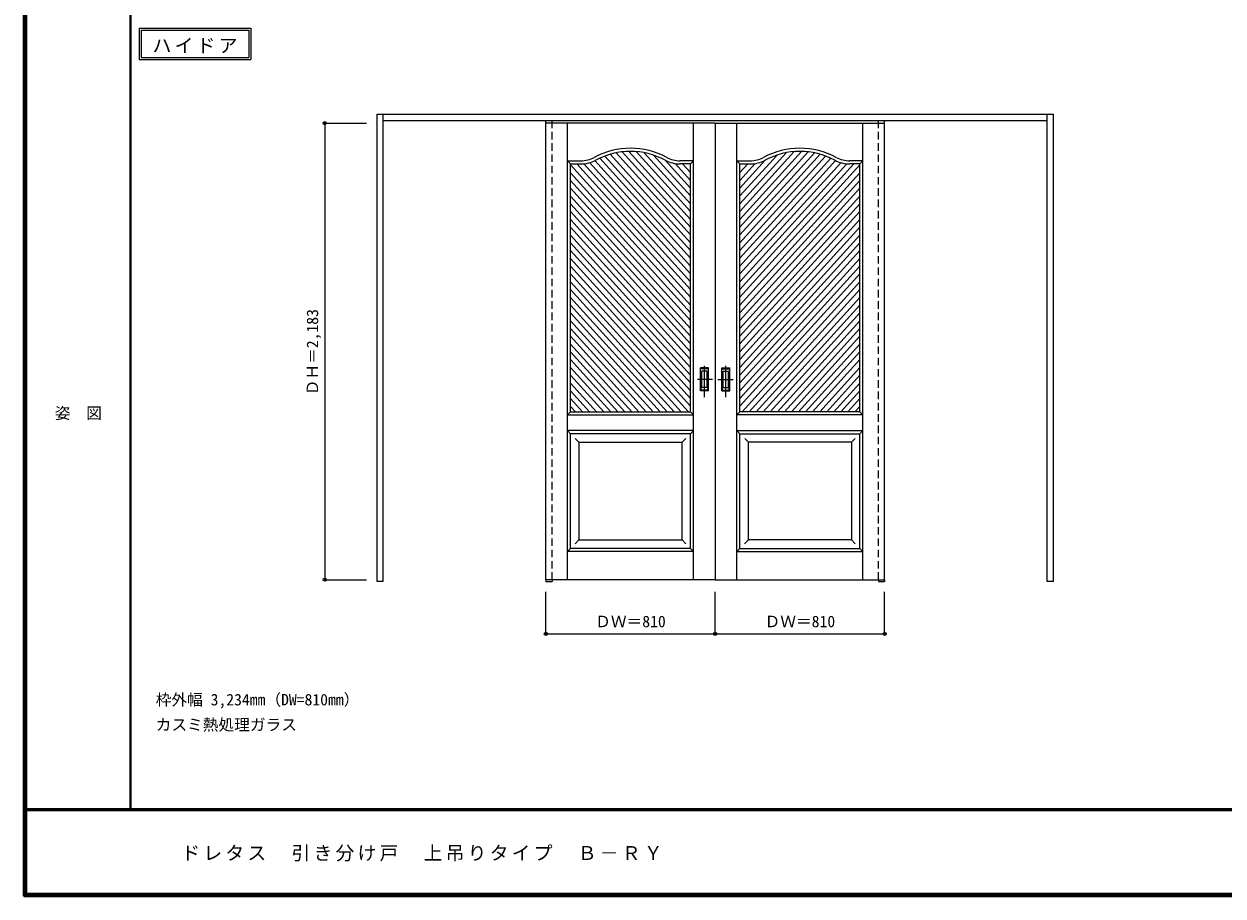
# Model space of a CAD drawing. Units: millimetres, scale not verified. Extents: x -6000 to 5700, y -4307 to 4175.
# Drawn here: x -6000 to -267, y -4205 to -36 of the extents above; entities that cross this region are included whole.
import ezdxf
from ezdxf.enums import TextEntityAlignment as Align

# ---------------------------------------------------------------- set-up
doc = ezdxf.new("R2010")
doc.units = ezdxf.units.MM
doc.header["$LTSCALE"] = 30
doc.header["$PDMODE"] = 32
doc.header["$PDSIZE"] = 15
doc.linetypes.add('CHAIN1', pattern=[8, 5, -1, 1, -1])
doc.linetypes.add('DASHED1', pattern=[1.8, 1.2, -0.6])
for name, color, linetype, lineweight in [('0-2_扉', 7, 'Continuous', 18), ('0-4_枠', 3, 'Continuous', 25), ('0-6_引手', 7, 'Continuous', 18), ('0-A_文字', 7, 'Continuous', 18), ('0-B_寸法', 7, 'Continuous', 9), ('0-C_ハッチ', 4, 'Continuous', 9), ('F-1_枠', 6, 'Continuous', 40), ('F-A_文字', 7, 'Continuous', 18)]:
    doc.layers.add(name, color=color, linetype=linetype, lineweight=lineweight)
doc.styles.add('ＭＳ ゴシック', font='')
doc.styles.get('ＭＳ ゴシック').set_extended_font_data('MS Gothic')

msp = doc.modelspace()

# ---------------------------------------------------------------- linework, layer by layer
at = {"layer": '0-2_扉'}
for p, q in [((-2695, -509.75), (-3505, -509.75)), ((-3401.5, -2692.75), (-3401.5, -509.75)), ((-2798.5, -2692.75), (-2798.5, -509.75)), ((-2695, -509.75), (-2695, -2692.75)), ((-2695, -509.75), (-1885, -509.75)), ((-2695, -509.75), (-2695, -2692.75)), ((-2591.5, -2692.75), (-2591.5, -509.75)), ((-1988.5, -2692.75), (-1988.5, -509.75)), ((-3386.5, -704.75), (-3401.5, -689.75)), ((-3401.5, -689.75), (-3337.49, -689.75)), ((-3386.5, -704.75), (-3337.49, -704.75)), ((-3386.5, -1889.75), (-3386.5, -704.75)), ((-2798.5, -689.75), (-2862.51, -689.75)), ((-2813.5, -704.75), (-2862.51, -704.75)), ((-2813.5, -704.75), (-2798.5, -689.75)), ((-2813.5, -1889.75), (-2813.5, -704.75)), ((-2576.5, -704.75), (-2591.5, -689.75)), ((-2591.5, -689.75), (-2527.49, -689.75)), ((-2576.5, -704.75), (-2527.49, -704.75)), ((-2576.5, -1889.75), (-2576.5, -704.75)), ((-1988.5, -689.75), (-2052.51, -689.75)), ((-2003.5, -704.75), (-2052.51, -704.75)), ((-2003.5, -704.75), (-1988.5, -689.75)), ((-2003.5, -1889.75), (-2003.5, -704.75)), ((-2813.69, -827.75), (-2813.5, -827.75)), ((-2576.31, -827.75), (-2576.5, -827.75)), ((-3386.5, -1889.75), (-3401.5, -1904.75)), ((-3386.5, -1889.75), (-2813.5, -1889.75)), ((-2798.5, -1904.75), (-2813.5, -1889.75)), ((-2591.5, -1904.75), (-2576.5, -1889.75)), ((-2003.5, -1889.75), (-2576.5, -1889.75)), ((-2003.5, -1889.75), (-1988.5, -1904.75)), ((-3401.5, -1904.75), (-2798.5, -1904.75)), ((-1988.5, -1904.75), (-2591.5, -1904.75)), ((-3386.5, -1994.75), (-3401.5, -1979.75)), ((-2798.5, -1979.75), (-3401.5, -1979.75)), ((-3386.5, -2542.75), (-3386.5, -1994.75)), ((-2813.5, -1994.75), (-3386.5, -1994.75)), ((-2798.5, -1979.75), (-2813.5, -1994.75)), ((-2813.5, -2542.75), (-2813.5, -1994.75)), ((-2591.5, -1979.75), (-2576.5, -1994.75)), ((-2591.5, -1979.75), (-1988.5, -1979.75)), ((-2576.5, -2542.75), (-2576.5, -1994.75)), ((-2576.5, -1994.75), (-2003.5, -1994.75)), ((-2003.5, -1994.75), (-1988.5, -1979.75)), ((-2003.5, -2542.75), (-2003.5, -1994.75)), ((-3346.5, -2034.75), (-3364.18, -2017.07)), ((-3346.5, -2034.75), (-3346.5, -2502.75)), ((-3346.5, -2034.75), (-2853.5, -2034.75)), ((-2853.54, -2034.75), (-2835.86, -2017.07)), ((-2853.5, -2502.75), (-2853.5, -2034.75)), ((-2536.46, -2034.75), (-2554.14, -2017.07)), ((-2536.5, -2502.75), (-2536.5, -2034.75)), ((-2043.5, -2034.75), (-2536.5, -2034.75)), ((-2043.5, -2034.75), (-2025.82, -2017.07)), ((-2043.5, -2034.75), (-2043.5, -2502.75)), ((-3346.5, -2502.75), (-3364.18, -2520.43)), ((-3346.5, -2502.75), (-2853.5, -2502.75)), ((-2853.5, -2502.75), (-2853.5, -2501.32)), ((-2853.5, -2502.75), (-2835.82, -2520.43)), ((-2536.5, -2502.75), (-2554.18, -2520.43)), ((-2536.5, -2502.75), (-2536.5, -2501.32)), ((-2043.5, -2502.75), (-2536.5, -2502.75)), ((-2043.5, -2502.75), (-2025.82, -2520.43)), ((-3386.5, -2542.75), (-3401.5, -2557.75)), ((-2798.5, -2557.75), (-3401.5, -2557.75)), ((-2813.5, -2542.75), (-3386.5, -2542.75)), ((-2813.5, -2542.75), (-2798.5, -2557.75)), ((-2576.5, -2542.75), (-2591.5, -2557.75)), ((-2591.5, -2557.75), (-1988.5, -2557.75)), ((-2576.5, -2542.75), (-2003.5, -2542.75)), ((-2003.5, -2542.75), (-1988.5, -2557.75))]:
    msp.add_line(p, q, dxfattribs=at)
for points in [[(-2695, -2692.75), (-3505, -2692.75), (-3505, -509.75)], [(-2695, -2692.75), (-1885, -2692.75), (-1885, -509.75)]]:
    msp.add_lwpolyline(points, dxfattribs=at)
for centre, radius, start, end in [((-3100, -994.75), 365, 61.6423, 118.3577), ((-2290, -994.75), 365, 61.6423, 118.3577), ((-3337.49, -554.75), 135, 270, 298.3577), ((-3337.49, -554.75), 150, 270, 298.3577), ((-3100, -994.75), 350, 61.6423, 118.3577), ((-2862.51, -554.75), 150, 241.6423, 270), ((-2862.51, -554.75), 135, 241.6423, 270), ((-2527.49, -554.75), 135, 270, 298.3577), ((-2527.49, -554.75), 150, 270, 298.3577), ((-2290, -994.75), 350, 61.6423, 118.3577), ((-2052.51, -554.75), 150, 241.6423, 270), ((-2052.51, -554.75), 135, 241.6423, 270)]:
    msp.add_arc(centre, radius, start, end, dxfattribs=at)
at = {"layer": '0-4_枠'}
for p, q in [((-4312, -2701.25), (-4312, -466.25)), ((-4312, -466.25), (-1078, -466.25)), ((-4282, -2701.25), (-4282, -466.25)), ((-4282, -496.25), (-1108, -496.25)), ((-1108, -2701.25), (-1108, -466.25)), ((-1078, -2701.25), (-1078, -466.25)), ((-3505, -2692.75), (-3505, -2701.25)), ((-3475, -2692.75), (-3475, -2701.25)), ((-1915, -2692.75), (-1915, -2701.25)), ((-1885, -2692.75), (-1885, -2701.25)), ((-4282, -2701.25), (-4312, -2701.25)), ((-3505, -2701.25), (-3475, -2701.25)), ((-1915, -2701.25), (-1885, -2701.25)), ((-1078, -2701.25), (-1108, -2701.25))]:
    msp.add_line(p, q, dxfattribs=at)
at = {"layer": '0-4_枠', "color": 4, "linetype": 'DASHED1', "lineweight": 9}
for p, q in [((-3505, -2693.25), (-3505, -496.25)), ((-3475, -2693.25), (-3475, -496.25)), ((-1915, -2693.25), (-1915, -496.25)), ((-1885, -2693.25), (-1885, -496.25))]:
    msp.add_line(p, q, dxfattribs=at)
at = {"layer": '0-6_引手', "linetype": 'CHAIN1'}
for p, q in [((-2746, -1820.48), (-2746, -1649.63)), ((-2644, -1820.48), (-2644, -1649.63)), ((-2707.93, -1735.25), (-2780.44, -1735.25)), ((-2682.07, -1735.25), (-2609.56, -1735.25))]:
    msp.add_line(p, q, dxfattribs=at)
at = {"layer": '0-6_引手'}
for p, q in [((-2727, -1680.25), (-2765, -1680.25)), ((-2765, -1790.25), (-2765, -1680.25)), ((-2733.5, -1696.25), (-2758.5, -1696.25)), ((-2758.5, -1774.25), (-2758.5, -1696.25)), ((-2733.5, -1774.25), (-2733.5, -1696.25)), ((-2727, -1790.25), (-2727, -1680.25)), ((-2663, -1680.25), (-2625, -1680.25)), ((-2663, -1790.25), (-2663, -1680.25)), ((-2656.5, -1696.25), (-2631.5, -1696.25)), ((-2656.5, -1774.25), (-2656.5, -1696.25)), ((-2631.5, -1774.25), (-2631.5, -1696.25)), ((-2625, -1790.25), (-2625, -1680.25)), ((-2733.5, -1774.25), (-2758.5, -1774.25)), ((-2656.5, -1774.25), (-2631.5, -1774.25)), ((-2727, -1790.25), (-2765, -1790.25)), ((-2663, -1790.25), (-2625, -1790.25))]:
    msp.add_line(p, q, dxfattribs=at)
at = {"layer": '0-6_引手', "linetype": 'DASHED1'}
for p, q in [((-2762, -1786.25), (-2762, -1684.25)), ((-2628, -1786.25), (-2628, -1684.25)), ((-2730, -1786.25), (-2762, -1786.25)), ((-2660, -1786.25), (-2628, -1786.25))]:
    msp.add_line(p, q, dxfattribs=at)
for points in [[(-2730, -1786.25), (-2730, -1684.25), (-2762, -1684.25)], [(-2660, -1786.25), (-2660, -1684.25), (-2628, -1684.25)]]:
    msp.add_lwpolyline(points, dxfattribs=at)
at = {"layer": '0-A_文字'}
for p, q in [((-5450, -55.5), (-5450, -205.5)), ((-5440, -65.5), (-4925.67, -65.5)), ((-4925.67, -65.5), (-4925.67, -195.5)), ((-5450, -205.5), (-4915.67, -205.5))]:
    msp.add_line(p, q, dxfattribs=at)
for points in [[(-5450, -55.5), (-4915.67, -55.5), (-4915.67, -205.5)], [(-5440, -65.5), (-5440, -195.5), (-4925.67, -195.5)]]:
    msp.add_lwpolyline(points, dxfattribs=at)
at = {"layer": '0-B_寸法', "color": 4}
for p, q in [((-4562, -509.75), (-4362, -509.75)), ((-4562, -509.75), (-4562, -2692.75)), ((-4562, -2692.75), (-4362, -2692.75)), ((-3505, -2951.25), (-3505, -2751.25)), ((-2695, -2951.25), (-2695, -2751.25)), ((-1885, -2951.25), (-1885, -2751.25)), ((-3505, -2951.25), (-1885, -2951.25))]:
    msp.add_line(p, q, dxfattribs=at)
at = {"layer": '0-B_寸法'}
for p in [(-4562, -509.75), (-4562, -2692.75), (-3505, -2951.25), (-2695, -2951.25), (-1885, -2951.25)]:
    msp.add_point(p, dxfattribs=at)
at = {"layer": '0-C_ハッチ'}
for p, q in [((-3247.08, -677.15), (-2813.5, -1155.9)), ((-3222.61, -666.93), (-2813.5, -1118.66)), ((-3196.65, -658.36), (-2813.5, -1081.42)), ((-3169.02, -651.62), (-2813.5, -1044.17)), ((-3139.49, -646.98), (-2813.5, -1006.93)), ((-3107.71, -644.83), (-2813.5, -969.69)), ((-3073.12, -645.78), (-2813.5, -932.45)), ((-3034.78, -650.88), (-2813.5, -895.2)), ((-2990.77, -662.23), (-2813.5, -857.96)), ((-2934.35, -687.28), (-2813.5, -820.72)), ((-2282.29, -644.83), (-2576.5, -969.69)), ((-2316.88, -645.78), (-2576.5, -932.45)), ((-2250.51, -646.98), (-2576.5, -1006.93)), ((-2355.22, -650.88), (-2576.5, -895.2)), ((-2220.98, -651.62), (-2576.5, -1044.17)), ((-2193.35, -658.36), (-2576.5, -1081.42)), ((-2399.23, -662.23), (-2576.5, -857.96)), ((-2167.39, -666.93), (-2576.5, -1118.66)), ((-2142.92, -677.15), (-2576.5, -1155.9)), ((-2455.65, -687.28), (-2576.5, -820.72)), ((-3386.5, -709.43), (-2813.5, -1342.11)), ((-3357.01, -704.75), (-2813.5, -1304.87)), ((-3323.84, -704.13), (-2813.5, -1267.63)), ((-3295.09, -698.63), (-2813.5, -1230.39)), ((-3270.24, -688.83), (-2813.5, -1193.14)), ((-2886.56, -702.81), (-2813.5, -783.48)), ((-2851.07, -704.75), (-2813.5, -746.24)), ((-2119.76, -688.83), (-2576.5, -1193.14)), ((-2094.91, -698.63), (-2576.5, -1230.39)), ((-2503.44, -702.81), (-2576.5, -783.48)), ((-2066.16, -704.13), (-2576.5, -1267.63)), ((-2538.93, -704.75), (-2576.5, -746.24)), ((-2032.99, -704.75), (-2576.5, -1304.87)), ((-2003.5, -709.43), (-2576.5, -1342.11)), ((-3386.5, -746.67), (-2813.5, -1379.35)), ((-3386.5, -783.91), (-2813.5, -1416.6)), ((-2003.5, -746.67), (-2576.5, -1379.35)), ((-2003.5, -783.91), (-2576.5, -1416.6)), ((-3386.5, -821.15), (-2813.5, -1453.84)), ((-3386.5, -858.39), (-2813.5, -1491.08)), ((-2003.5, -821.15), (-2576.5, -1453.84)), ((-2003.5, -858.39), (-2576.5, -1491.08)), ((-3386.5, -895.64), (-2813.5, -1528.32)), ((-2003.5, -895.64), (-2576.5, -1528.32)), ((-3386.5, -932.88), (-2813.5, -1565.57)), ((-3386.5, -970.12), (-2813.5, -1602.81)), ((-2003.5, -932.88), (-2576.5, -1565.57)), ((-2003.5, -970.12), (-2576.5, -1602.81)), ((-3386.5, -1007.36), (-2813.5, -1640.05)), ((-2003.5, -1007.36), (-2576.5, -1640.05)), ((-3386.5, -1044.61), (-2813.5, -1677.29)), ((-3386.5, -1081.85), (-2813.5, -1714.54)), ((-2003.5, -1044.61), (-2576.5, -1677.29)), ((-2003.5, -1081.85), (-2576.5, -1714.54)), ((-3386.5, -1119.09), (-2813.5, -1751.78)), ((-2003.5, -1119.09), (-2576.5, -1751.78)), ((-3386.5, -1156.33), (-2813.5, -1789.02)), ((-3386.5, -1193.58), (-2813.5, -1826.26)), ((-2003.5, -1156.33), (-2576.5, -1789.02)), ((-2003.5, -1193.58), (-2576.5, -1826.26)), ((-3386.5, -1230.82), (-2813.5, -1863.5)), ((-2003.5, -1230.82), (-2576.5, -1863.5)), ((-3386.5, -1268.06), (-2823.46, -1889.75)), ((-3386.5, -1305.3), (-2857.19, -1889.75)), ((-2003.5, -1268.06), (-2566.54, -1889.75)), ((-2003.5, -1305.3), (-2532.81, -1889.75)), ((-3386.5, -1342.54), (-2890.92, -1889.75)), ((-2003.5, -1342.54), (-2499.08, -1889.75)), ((-3386.5, -1379.79), (-2924.65, -1889.75)), ((-3386.5, -1417.03), (-2958.38, -1889.75)), ((-2003.5, -1379.79), (-2465.35, -1889.75)), ((-2003.5, -1417.03), (-2431.62, -1889.75)), ((-3386.5, -1454.27), (-2992.1, -1889.75)), ((-2003.5, -1454.27), (-2397.9, -1889.75)), ((-3386.5, -1491.51), (-3025.83, -1889.75)), ((-3386.5, -1528.76), (-3059.56, -1889.75)), ((-2003.5, -1491.51), (-2364.17, -1889.75)), ((-2003.5, -1528.76), (-2330.44, -1889.75)), ((-3386.5, -1566), (-3093.29, -1889.75)), ((-3386.5, -1603.24), (-3127.02, -1889.75)), ((-2003.5, -1566), (-2296.71, -1889.75)), ((-2003.5, -1603.24), (-2262.98, -1889.75)), ((-3386.5, -1640.48), (-3160.75, -1889.75)), ((-2003.5, -1640.48), (-2229.25, -1889.75)), ((-3386.5, -1677.73), (-3194.48, -1889.75)), ((-3386.5, -1714.97), (-3228.21, -1889.75)), ((-2003.5, -1677.73), (-2195.52, -1889.75)), ((-2003.5, -1714.97), (-2161.79, -1889.75)), ((-3386.5, -1752.21), (-3261.94, -1889.75)), ((-2003.5, -1752.21), (-2128.06, -1889.75)), ((-3386.5, -1789.45), (-3295.66, -1889.75)), ((-3386.5, -1826.69), (-3329.39, -1889.75)), ((-2003.5, -1789.45), (-2094.34, -1889.75)), ((-2003.5, -1826.69), (-2060.61, -1889.75)), ((-3386.5, -1863.94), (-3363.12, -1889.75)), ((-2003.5, -1863.94), (-2026.88, -1889.75))]:
    msp.add_line(p, q, dxfattribs=at)
at = {"layer": 'F-1_枠'}
for p, q in [((-6000, 4175), (-6000, -4205)), ((-5995, 4175), (-5995, -4205)), ((-5990, 4175), (-5990, -4205)), ((-5490, 4175), (-5490, -3790)), ((5700, -3790), (-6000, -3790)), ((5700, -3795), (-6000, -3795)), ((5700, -4195), (-6000, -4195)), ((5700, -4200), (-6000, -4200)), ((5700, -4205), (-6000, -4205))]:
    msp.add_line(p, q, dxfattribs=at)

# ---------------------------------------------------------------- texts
at = {"layer": '0-A_文字', "style": 'ＭＳ ゴシック'}
for s, p in [('枠外幅 3,234mm（DW=810mm）', (-5370, -3310)), ('カスミ熱処理ガラス', (-5370, -3430))]:
    msp.add_text(s, height=54.99, dxfattribs=at).set_placement(p, align=Align.BOTTOM_LEFT)
at = {"layer": '0-A_文字', "insert": (-5385.34, -175.5), "char_height": 65.98, "attachment_point": 7, "style": 'ＭＳ ゴシック'}
msp.add_mtext('\\T1.17;ハイドア', dxfattribs=at)
at = {"layer": '0-B_寸法', "style": 'ＭＳ ゴシック'}
msp.add_text('ＤＨ＝2,183', height=54.99, rotation=90, dxfattribs=at).set_placement((-4577, -1810.75), align=Align.BOTTOM_LEFT)
for p in [(-3268.75, -2936.25), (-2458.75, -2936.25)]:
    msp.add_text('ＤＷ＝810', height=54.99, dxfattribs=at).set_placement(p, align=Align.BOTTOM_LEFT)
at = {"layer": 'F-A_文字', "style": 'ＭＳ ゴシック'}
msp.add_text('姿\u3000図', height=54.99, dxfattribs=at).set_placement((-5852.5, -1940.25), align=Align.BOTTOM_LEFT)
at = {"layer": 'F-A_文字', "insert": (-5247.55, -4040), "char_height": 65.98, "attachment_point": 7, "style": 'ＭＳ ゴシック'}
msp.add_mtext('\\T1.17;ドレタス\u3000引き分け戸\u3000上吊りタイプ\u3000Ｂ－ＲＹ', dxfattribs=at)

doc.saveas('drawing.dxf')
